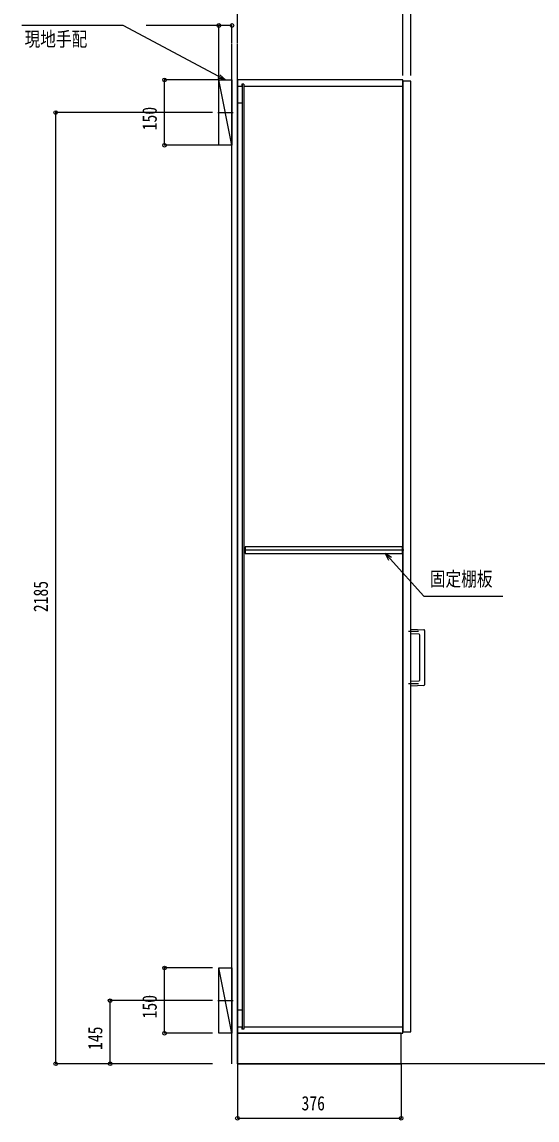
# Model space of a CAD drawing. Units: millimetres, scale not verified. Extents: x -4205 to 4205, y -2970 to 2970.
# Drawn here: x -2484 to -1301, y -1536 to 986 of the extents above; entities that cross this region are included whole.
import ezdxf
from ezdxf.enums import TextEntityAlignment as Align

# ---------------------------------------------------------------- set-up
doc = ezdxf.new("R2010")
doc.units = ezdxf.units.MM
doc.header["$LTSCALE"] = 20
for name, color, linetype in [('0-2_YKK_11', 7, 'Continuous'), ('0-3_YKK_12', 2, 'Continuous'), ('0-4_YKK_13', 4, 'Continuous'), ('0-5_YKK_D', 6, 'Continuous'), ('0-7_YSS_K', 3, 'Continuous')]:
    doc.layers.add(name, color=color, linetype=linetype)
doc.styles.add('ＭＳ ゴシック', font='')
doc.styles.get('ＭＳ ゴシック').set_extended_font_data('MS Gothic')

msp = doc.modelspace()

# ---------------------------------------------------------------- linework, layer by layer
at = {"layer": '0-2_YKK_11'}
msp.add_lwpolyline([(-1609.98, -219.5), (-1971.48, -219.5), (-1971.48, -234.5), (-1609.98, -234.5)], close=True, dxfattribs=at)
at = {"layer": '0-3_YKK_12'}
for p, q in [((-1979.48, 838), (-1989.48, 838)), ((-1979.48, 843.5), (-1979.48, 838)), ((-1974.48, 843.5), (-1979.48, 843.5)), ((-1978.98, 843.5), (-1978.98, -1327.5)), ((-1974.98, 843.5), (-1974.98, -1327.5)), ((-1974.48, 843.5), (-1974.48, 838)), ((-1609.48, 838), (-1974.48, 838)), ((-1978.98, 799.5), (-1989.48, 799.5)), ((-2034.77, 778), (-1999.19, 778)), ((-1607.19, -227), (-1974.27, -227)), ((-2034.77, -1262), (-1999.19, -1262)), ((-1978.98, -1283.5), (-1989.48, -1283.5)), ((-1989.48, -1322), (-1979.48, -1322)), ((-1979.48, -1322), (-1979.48, -1327.5)), ((-1974.48, -1327.5), (-1979.48, -1327.5)), ((-1974.48, -1322), (-1974.48, -1327.5)), ((-1974.48, -1322), (-1609.48, -1322))]:
    msp.add_line(p, q, dxfattribs=at)
for points in [[(-1989.48, -1337), (-1609.48, -1337), (-1609.48, 853), (-1989.48, 853)], [(-1609.48, -1334), (-1591.48, -1334), (-1591.48, 850), (-1609.48, 850)], [(-1989.48, -1407), (-1613.48, -1407), (-1613.48, -1337), (-1989.48, -1337)]]:
    msp.add_lwpolyline(points, close=True, dxfattribs=at)
at = {"layer": '0-4_YKK_13'}
for p, q in [((-1573.43, -414), (-1596.58, -414)), ((-1591.48, -408.49), (-1560.9, -410.1)), ((-1591.48, -419.51), (-1591.48, -408.49)), ((-1572.38, -420.51), (-1591.48, -419.51)), ((-1570.48, -525.49), (-1570.48, -422.51)), ((-1559.48, -411.59), (-1559.48, -536.41)), ((-1573.43, -534), (-1596.58, -534))]:
    msp.add_line(p, q, dxfattribs=at)
msp.add_lwpolyline([(-1560.9, -537.9), (-1591.48, -539.51), (-1591.48, -528.49), (-1572.38, -527.49)], dxfattribs=at)
for centre, radius, start, end in [((-1572.48, -422.51), 2, 0.20478, 86.80473), ((-1560.98, -411.59), 1.5, 359.78876, 87.2363), ((-1572.48, -525.49), 2, 273.20478, 359.80473), ((-1560.98, -536.41), 1.5, 272.78876, 0.2363)]:
    msp.add_arc(centre, radius, start, end, dxfattribs=at)
at = {"layer": '0-5_YKK_D'}
for p, q in [((-1989.48, 937.81), (-1989.48, 1104)), ((-1609.48, 863), (-1609.48, 1104)), ((-1609.48, 863), (-1609.48, 1104)), ((-1591.48, 863), (-1591.48, 1104)), ((-2031.98, 854), (-2031.98, 979)), ((-2001.98, 937.81), (-2001.98, 979)), ((-2032.98, 853), (-2157.98, 853)), ((-2156.98, 703), (-2156.98, 853)), ((-2046.92, 778), (-2407.98, 778)), ((-2406.98, -1407), (-2406.98, 778)), ((-2032.98, 703), (-2157.98, 703)), ((-2046.92, -1187), (-2157.98, -1187)), ((-2156.98, -1337), (-2156.98, -1187)), ((-2046.92, -1262), (-2282.98, -1262)), ((-2281.98, -1407), (-2281.98, -1262)), ((-2046.92, -1337), (-2157.98, -1337)), ((-2046.92, -1407), (-2407.98, -1407)), ((-2046.92, -1407), (-2282.98, -1407)), ((-1989.48, -1408), (-1989.48, -1533)), ((-1613.48, -1408), (-1613.48, -1533)), ((-1989.48, -1532), (-1613.48, -1532))]:
    msp.add_line(p, q, dxfattribs=at)
for points in [[(-2016.98, 853), (-2031.99, 860.98), (-2252.23, 978), (-2484.46, 978)], [(-2001.98, 978), (-2031.98, 978), (-2199.38, 978)], [(-2029.86, 865), (-2016.98, 853), (-2034.13, 856.95)], [(-1635.47, -244.07), (-1650.28, -234.57), (-1642.2, -250.2)], [(-1650.28, -234.57), (-1638.83, -247.13), (-1561.08, -332.5), (-1379.53, -332.5)]]:
    msp.add_lwpolyline(points, dxfattribs=at)
for centre in [(-2031.98, 978), (-2001.98, 978), (-2156.98, 853), (-2406.98, 778), (-2156.98, 703), (-2156.98, -1187), (-2281.98, -1262), (-2156.98, -1337), (-2406.98, -1407), (-2281.98, -1407), (-1989.48, -1532), (-1613.48, -1532)]:
    msp.add_circle(centre, 4.25, dxfattribs=at)
at = {"layer": '0-7_YSS_K'}
for p, q in [((-2001.98, -1407), (-2001.98, 936.81)), ((-1989.48, -1407), (-1989.48, 936.81)), ((-2001.98, 703), (-2031.98, 853)), ((-2001.98, -1337), (-2031.98, -1187)), ((8.52, -1407), (-1989.48, -1407))]:
    msp.add_line(p, q, dxfattribs=at)
for points in [[(-2001.98, 703), (-2031.98, 703), (-2031.98, 853), (-2001.98, 853)], [(-2001.98, -1337), (-2031.98, -1337), (-2031.98, -1187), (-2001.98, -1187)]]:
    msp.add_lwpolyline(points, close=True, dxfattribs=at)

# ---------------------------------------------------------------- texts
at = {"layer": '0-5_YKK_D', "style": 'ＭＳ ゴシック', "width": 0.8}
for s, p in [('現地手配', (-2478.47, 920.36)), ('固定棚板', (-1547.49, -319.61)), ('376', (-1842.28, -1524))]:
    msp.add_text(s, height=32.99, dxfattribs=at).set_placement(p, align=Align.BOTTOM_LEFT)
for s, p in [('150', (-2164.98, 737.2)), ('2185', (-2414.98, -369.7)), ('150', (-2164.98, -1302.8)), ('145', (-2289.98, -1375.3))]:
    msp.add_text(s, height=32.99, rotation=90, dxfattribs=at).set_placement(p, align=Align.BOTTOM_LEFT)

doc.saveas('drawing.dxf')
